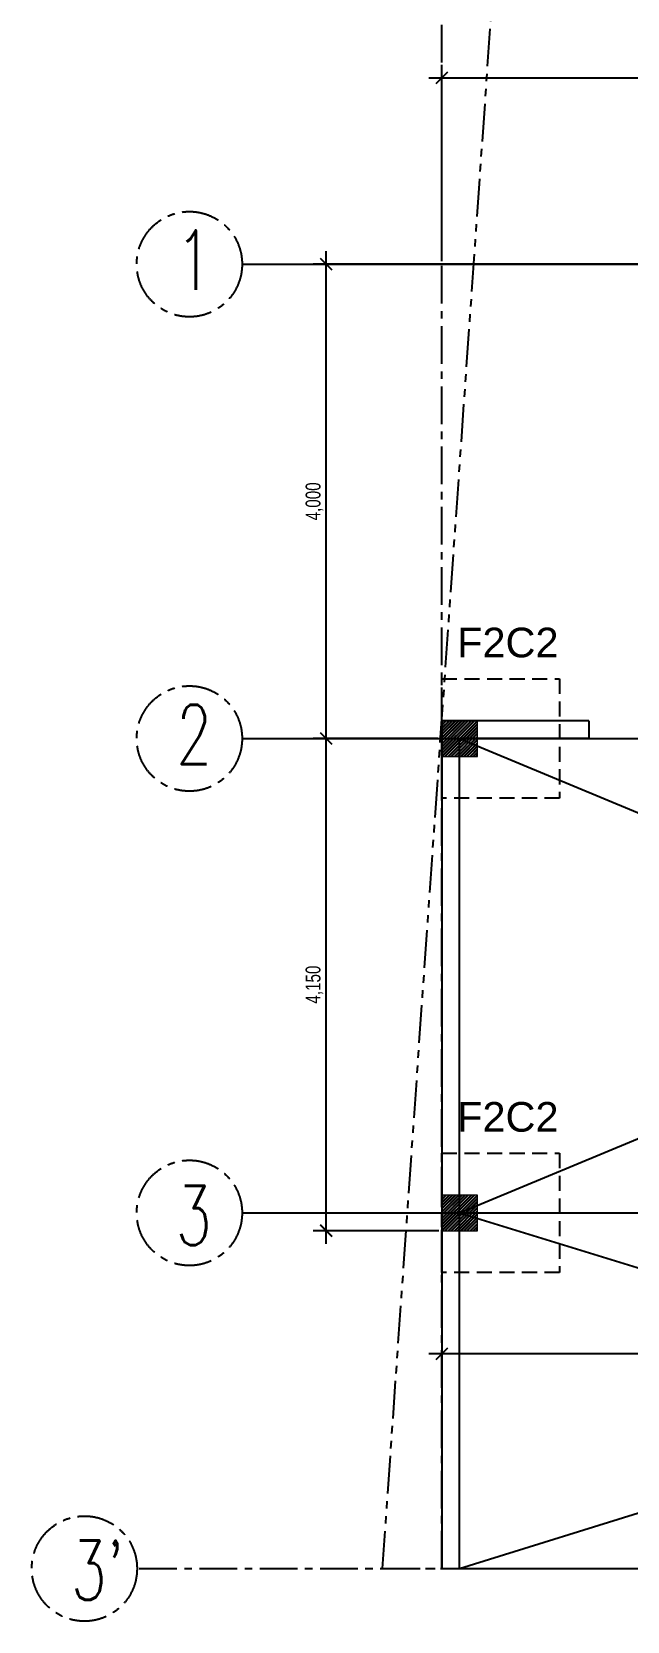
# Model space of a CAD drawing. Header units: millimetres. Extents: x -248340 to 456025, y 261499 to 1049645.
# Drawn here: x 51597 to 56616, y 375413 to 388817 of the extents above; entities that cross this region are included whole.
import ezdxf

# ---------------------------------------------------------------- set-up
doc = ezdxf.new("R2010")
doc.units = ezdxf.units.MM
doc.header["$LTSCALE"] = 8
doc.header["$MEASUREMENT"] = 0
for name, pattern in [('CENTER', [50.8, 31.75, -6.35, 6.35, -6.35]), ('CONTINOUS', [0]), ('DASHED', [19.05, 12.7, -6.35]), ('PHANTOM', [63.5, 31.75, -6.35, 6.35, -6.35, 6.35, -6.35])]:
    doc.linetypes.add(name, pattern=pattern)
doc.layers.get('0').update_dxf_attribs({"linetype": 'CONTINUOUS'})
doc.layers.add('A-ANNO-DIMS', color=211, linetype='CONTINUOUS', lineweight=9)
doc.layers.add('DIM', color=2, linetype='CONTINUOUS', lineweight=25)
doc.layers.add('ar_grid', color=10, linetype='CENTER')
doc.layers.add('ar_wall', color=7, linetype='CONTINOUS')
doc.styles.add('ARIAL', font='arial.ttf')
doc.styles.add('EN-SCL-DIM', font='swisscl.ttf')
doc.styles.get("Standard").update_dxf_attribs({"font": 'txt.shx', "width": 0.7, "bigfont": 'extfont.shx'})

# ---------------------------------------------------------------- blocks, each defined once
blk = doc.blocks.new('_ArchTick')
at = {"color": 0, "linetype": 'ByBlock', "const_width": 0.15}
blk.add_lwpolyline([(-0.5, -0.5), (0.5, 0.5)], dxfattribs=at)
blk = doc.blocks.new('SSS')
at = {"layer": 'A-ANNO-DIMS', "ltscale": 1.25, "true_color": 0x939598}
h = blk.add_hatch(dxfattribs=at)
h.set_pattern_fill('ANSI32', color=252, scale=50)
h.set_pattern_definition([(45, (84488.863, 242863.806), (-13.2582521, 13.2582521), []), (45, (84497.702, 242863.806), (-13.2582521, 13.2582521), [])])
h.paths.add_polyline_path([(135009, -107421), (135309, -107421), (135309, -107121), (135009, -107121)])
h = blk.add_hatch(dxfattribs=at)
h.set_pattern_fill('ANSI32', color=252, scale=50)
h.set_pattern_definition([(45, (84488.863, 238863.806), (-13.2582521, 13.2582521), []), (45, (84497.702, 238863.806), (-13.2582521, 13.2582521), [])])
h.paths.add_polyline_path([(135009, -111421), (135309, -111421), (135309, -111121), (135009, -111121)])
at = {"color": 252, "ltscale": 1.25, "true_color": 0x939598}
for p, q in [((133324, -103271), (146515, -103271)), ((136247, -107121), (135009, -107121)), ((133324, -107271), (146515, -107271)), ((136247, -107271), (135159, -107271)), ((133324, -111271), (146515, -111271)), ((135159, -114271), (144765, -111270)), ((135159, -111271), (144915, -114271)), ((135159, -114271), (144765, -114271))]:
    blk.add_line(p, q, dxfattribs=at)
at = {"layer": 'A-ANNO-DIMS', "color": 252, "ltscale": 1.25, "true_color": 0x939598}
for points in [[(135009, -107421), (135309, -107421), (135309, -107121), (135009, -107121)], [(135009, -111421), (135309, -111421), (135309, -111121), (135009, -111121)]]:
    blk.add_lwpolyline(points, close=True, dxfattribs=at)
at = {"layer": 'ar_grid', "ltscale": 1.25}
for p, q in [((135009, -114271), (135009, -94932)), ((132458, -114271), (146515, -114271))]:
    blk.add_line(p, q, dxfattribs=at)
for centre in [(132881, -103271), (132881, -107271), (132881, -111271)]:
    blk.add_circle(centre, 444, dxfattribs=at)
at = {"layer": 'ar_wall', "color": 252, "linetype": 'PHANTOM', "ltscale": 1.25, "true_color": 0x939598}
for q in [(135768, -96271), (135009, -114271)]:
    blk.add_line((134509, -114271), q, dxfattribs=at)
at = {"layer": 'ar_wall', "color": 252, "ltscale": 1.25, "true_color": 0x939598}
for p, q in [((135009, -107121), (135009, -114271)), ((136247, -107121), (136247, -107271)), ((135159, -114271), (135159, -107271)), ((135009, -114271), (135159, -114271))]:
    blk.add_line(p, q, dxfattribs=at)
at = {"layer": 'DIM', "color": 252, "ltscale": 1.25, "true_color": 0x939598}
for p, q in [((135009, -103246), (135009, -101589)), ((135009, -103246), (135009, -101589)), ((134899, -101699), (138619, -101699)), ((134899, -101699), (138619, -101699)), ((134034, -107381), (134034, -103161)), ((138334, -103271), (133924, -103271)), ((134034, -111531), (134034, -107161)), ((134974, -107271), (133924, -107271)), ((134974, -107271), (133924, -107271)), ((134984, -111421), (133924, -111421)), ((135009, -111446), (135009, -112569)), ((138619, -112459), (134899, -112459))]:
    blk.add_line(p, q, dxfattribs=at)
at = {"layer": 'DIM', "color": 252, "ltscale": 1.25, "true_color": 0x939598, "xscale": 100, "yscale": 100, "zscale": 100}
for p, rotation in [((135009, -101699), 180), ((135009, -101699), 180), ((134034, -103271), 90), ((134034, -107271), 90), ((134034, -107271), 270), ((134034, -111421), 270), ((135009, -112459), 180)]:
    blk.add_blockref('_ArchTick', p, dxfattribs=dict(at, rotation=rotation))
at = {"layer": 'ar_grid', "ltscale": 1.25, "char_height": 500, "attachment_point": 1}
for s, insert in [('1', (132770, -102986)), ('2', (132770, -106986)), ('3', (132767, -111042)), ("3'", (131883, -114034))]:
    blk.add_mtext_dynamic_manual_height_columns(s, width=0.401, gutter_width=1, heights=[0], dxfattribs=dict(at, insert=insert))
at = {"layer": 'DIM', "color": 252, "ltscale": 1.25, "true_color": 0x939598, "char_height": 125, "attachment_point": 5, "rotation": 90, "style": 'EN-SCL-DIM'}
for s, insert in [('\\A1;4,000', (133935, -105271)), ('\\A1;4,150', (133935, -109346))]:
    blk.add_mtext(s, dxfattribs=dict(at, insert=insert))

msp = doc.modelspace()

# ---------------------------------------------------------------- linework, layer by layer
at = {"ltscale": 1.25}
for p, q in [((55203.672, 382857.13), (64810.072, 378857.275)), ((55203.672, 378857.13), (64810.072, 382857.13))]:
    msp.add_line(p, q, dxfattribs=at)
at = {"color": 3, "linetype": 'DASHED', "ltscale": 1.25}
for points in [[(55053.672, 383359.524), (56046.887, 383359.524), (56046.887, 382354.736), (55053.672, 382354.736)], [(55053.672, 379359.524), (56046.887, 379359.524), (56046.887, 378354.736), (55053.672, 378354.736)]]:
    msp.add_lwpolyline(points, close=True, dxfattribs=at)
at = {"layer": 'ar_grid', "ltscale": 1.25}
msp.add_circle((52040.559, 375856.986), 443.596, dxfattribs=at)

# ---------------------------------------------------------------- block references
at = {"color": 1, "lineweight": 30}
msp.add_blockref('SSS', (-79955.332, 490127.626), dxfattribs=at)

# ---------------------------------------------------------------- texts
at = {"color": 3, "linetype": 'DASHED', "ltscale": 1.25, "char_height": 250.274, "width": 3542.48389, "attachment_point": 1, "style": 'ARIAL'}
for insert in [(55182.586, 383791.575), (55182.586, 379791.575)]:
    msp.add_mtext('F2C2', dxfattribs=dict(at, insert=insert))

doc.saveas('drawing.dxf')
